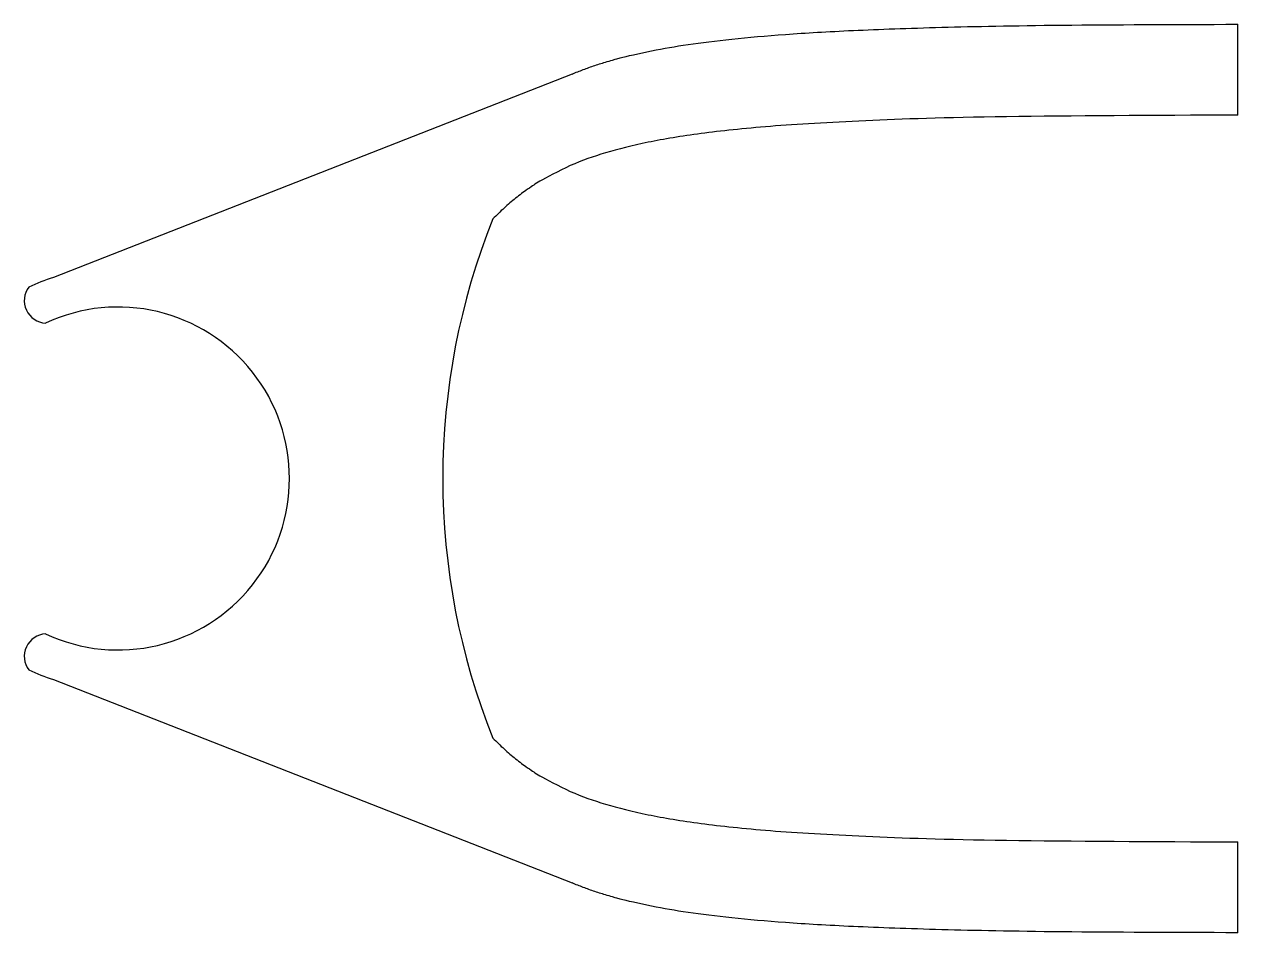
# Model space of a CAD drawing. Header units: inches. Extents: x -0.21 to 2.47, y -1 to 1.
import ezdxf

# ---------------------------------------------------------------- set-up
doc = ezdxf.new("R2010")
doc.units = ezdxf.units.IN
doc.layers.get('0').update_dxf_attribs({"linetype": 'CONTINUOUS'})

msp = doc.modelspace()

# ---------------------------------------------------------------- linework, layer by layer
for p, q in [((2.465, 0.8), (2.465, 1)), ((1, 0.8905), (-0.1423, 0.4427)), ((2.465, 0.8), (2.465, 0.8)), ((-0.1423, -0.4427), (1, -0.8905)), ((2.465, -1), (2.465, -0.8)), ((2.465, -0.8), (2.465, -0.8))]:
    msp.add_line(p, q)
for centre, radius, start, end in [((2.2488, 0), 1.5338, 158.1312, 201.8688), ((0, 0), 0.465, 107.8166, 115), ((-0.1565, 0.3918), 0.0498, 143.4796, 266.5204), ((0, 0), 0.3775, -115, 115), ((-0.1565, -0.3918), 0.0498, 93.4796, 216.5204), ((0, 0), 0.465, 245, 252.1834)]:
    msp.add_arc(centre, radius, start, end)
for points, weights in [([(1, 0.8905), (1.2584, 1), (2.465, 1)], [1.99574453481, 1.93476607334, 1]), ([(2.465, 0.8), (1.045, 0.8), (0.8254, 0.5713)], [1.00000038297, 2.31791839819, 1.89892785338]), ([(0.8254, -0.5713), (1.045, -0.8), (2.465, -0.8)], [1.89892785338, 2.31791839819, 1.00000038297]), ([(2.465, -1), (1.2584, -1), (1, -0.8905)], [1, 1.93476607334, 1.99574453481])]:
    msp.add_rational_spline(points, weights, degree=2)

doc.saveas('drawing.dxf')
